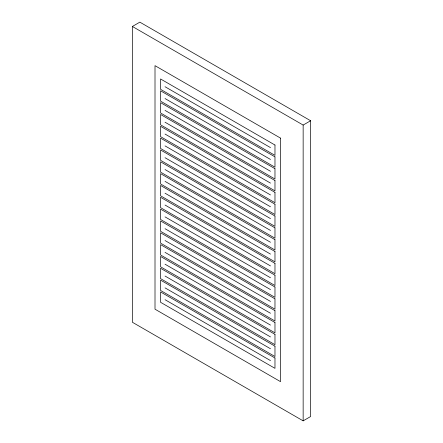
<?xml version="1.0" encoding="UTF-8"?>
<svg xmlns="http://www.w3.org/2000/svg" width="443" height="443" viewBox="0 0 443 443"><rect width="100%" height="100%" fill="white"/><g stroke="black" fill="none" stroke-linecap="round" stroke-linejoin="round"><path stroke-width="0.66" d="M132.379 26.464L139.85 22.15L310.621 120.745L310.621 416.536L303.15 420.85L132.379 322.255L132.379 26.464L303.15 125.059L310.621 120.745M165.04 86.728L270.49 147.613M165.04 98.562L270.49 159.447M165.04 110.396L270.49 171.275M165.04 122.224L270.49 183.109M165.04 134.057L270.49 194.942M165.04 145.891L270.49 206.77M165.04 157.719L270.49 218.604M165.04 169.553L270.49 230.438M165.04 181.386L270.49 242.266M165.04 193.214L270.49 254.099M165.04 205.048L270.49 265.927M165.04 216.876L270.49 277.761M165.04 228.71L270.49 289.595M165.04 240.543L270.49 301.423M165.04 252.372L270.49 313.256M165.04 264.205L270.49 325.09M165.04 276.039L270.49 336.918M165.04 287.867L270.49 348.752M165.04 299.701L270.49 360.585M303.15 125.059L303.15 420.85M280.524 138.122L155.006 65.658L155.006 309.192L280.524 381.656L280.524 138.122M274.976 145.027L160.554 78.965L160.554 89.32L274.976 155.377L274.976 145.027M274.976 156.855L160.554 90.798L160.554 101.148L274.976 167.21L274.976 156.855M274.976 168.689L160.554 102.632L160.554 112.982L274.976 179.038L274.976 168.689M274.976 180.522L160.554 114.46L160.554 124.815L274.976 190.872L274.976 180.522M274.976 192.351L160.554 126.294L160.554 136.643L274.976 202.706L274.976 192.351M274.976 204.184L160.554 138.122L160.554 148.477L274.976 214.534L274.976 204.184M274.976 216.012L160.554 149.956L160.554 160.311L274.976 226.367L274.976 216.012M274.976 227.846L160.554 161.789L160.554 172.139L274.976 238.201L274.976 227.846M274.976 239.68L160.554 173.617L160.554 183.972L274.976 250.029L274.976 239.68M274.976 251.508L160.554 185.451L160.554 195.806L274.976 261.863L274.976 251.508M274.976 263.341L160.554 197.285L160.554 207.634L274.976 273.696L274.976 263.341M274.976 275.175L160.554 209.113L160.554 219.468L274.976 285.525L274.976 275.175M274.976 287.003L160.554 220.946L160.554 231.296L274.976 297.358L274.976 287.003M274.976 298.837L160.554 232.78L160.554 243.129L274.976 309.192L274.976 298.837M274.976 310.67L160.554 244.608L160.554 254.963L274.976 321.02L274.976 310.67M274.976 322.498L160.554 256.442L160.554 266.791L274.976 332.854L274.976 322.498M274.976 334.332L160.554 268.27L160.554 278.625L274.976 344.682L274.976 334.332M274.976 346.166L160.554 280.103L160.554 290.458L274.976 356.515L274.976 346.166M274.976 357.994L160.554 291.937L160.554 302.287L274.976 368.349L274.976 357.994"/></g></svg>
